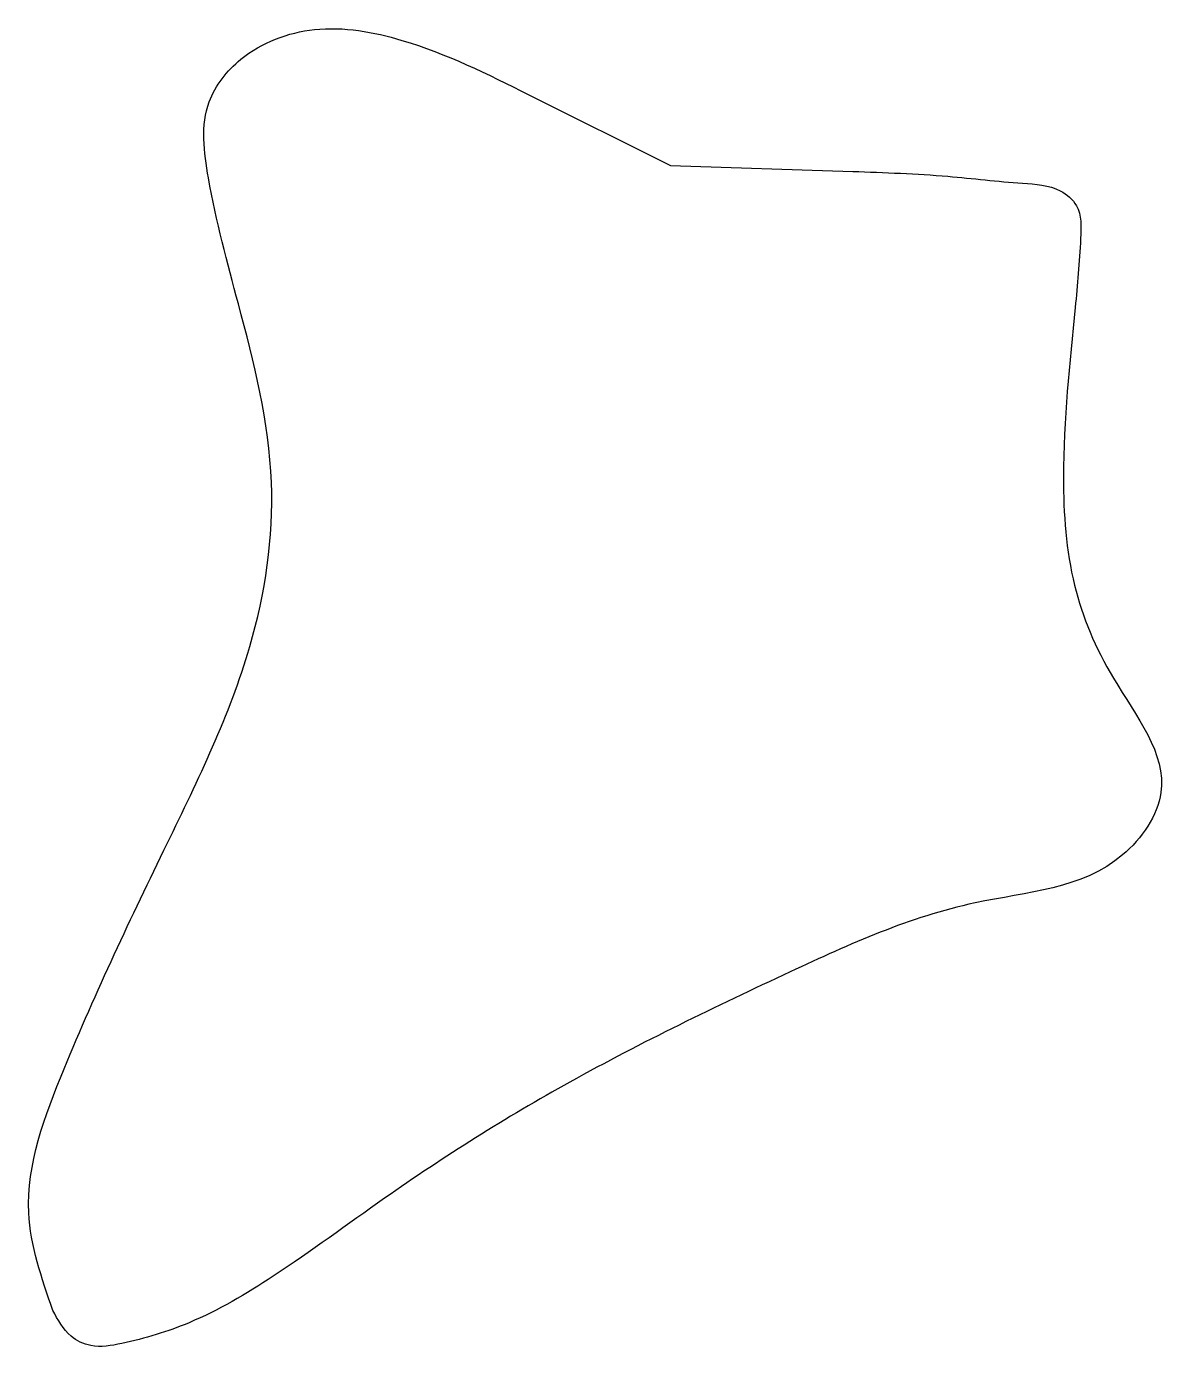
# Model space of a CAD drawing. Extents: x 241.3 to 262.8, y 81.3 to 106.1.
import ezdxf

# ---------------------------------------------------------------- set-up
doc = ezdxf.new("R2010")
doc.units = 0
doc.layers.get('0').update_dxf_attribs({"linetype": 'CONTINUOUS'})

msp = doc.modelspace()

# ---------------------------------------------------------------- linework, layer by layer
at = {"color": 7}
for p, q in [((250.760487, 104.849757), (253.428154, 103.51844)), ((253.428154, 103.51844), (256.858008, 103.405415)), ((241.804756, 81.97385), (241.804756, 81.97385))]:
    msp.add_line(p, q, dxfattribs=at)
for points, knots in [([(241.804756, 81.97385), (241.594485, 82.584761), (241.074601, 84.095208), (242.232466, 87.173834), (243.847399, 90.551072), (245.59983, 94.115003), (246.134366, 97.665314), (245.386461, 100.621563), (244.754169, 102.908261), (244.543714, 104.626756), (245.411284, 105.713724), (246.777912, 106.226493), (248.716288, 105.870988), (249.986248, 105.236548), (250.760487, 104.849757)], [0, 0, 0, 0, 1.892275, 4.678553, 9.345941, 13.360977, 16.477605, 19.892905, 22.330068, 23.763415, 24.759948, 26.251843, 27.912759, 30.506857, 30.506857, 30.506857, 30.506857]), ([(256.858008, 103.405415), (257.457861, 103.384769), (258.528657, 103.347913), (259.815398, 103.18777), (260.688621, 103.147779), (261.172504, 102.732251), (261.139753, 101.893843), (260.996443, 100.236632), (260.743479, 98.048279), (260.919643, 95.627149), (261.719741, 93.745379), (263.1042, 92.024224), (261.662987, 89.923964), (258.808575, 89.781952), (255.39999, 88.226794), (251.646941, 86.427773), (248.446076, 84.41483), (246.186636, 82.725847), (244.538451, 81.745689), (243.358119, 81.39079), (242.571648, 81.249815), (242.064331, 81.493888), (241.900976, 81.795937), (241.804756, 81.97385)], [0, 0, 0, 0, 1.795233, 3.204667, 3.928713, 4.341319, 4.962267, 6.263845, 9.469149, 11.510859, 13.408373, 15.739377, 17.11497, 20.034793, 23.750223, 28.383898, 32.500942, 35.060538, 36.86465, 38.193159, 38.775696, 39.188957, 39.781251, 39.781251, 39.781251, 39.781251])]:
    msp.add_open_spline(points, degree=3, knots=knots, dxfattribs=at)

doc.saveas('drawing.dxf')
